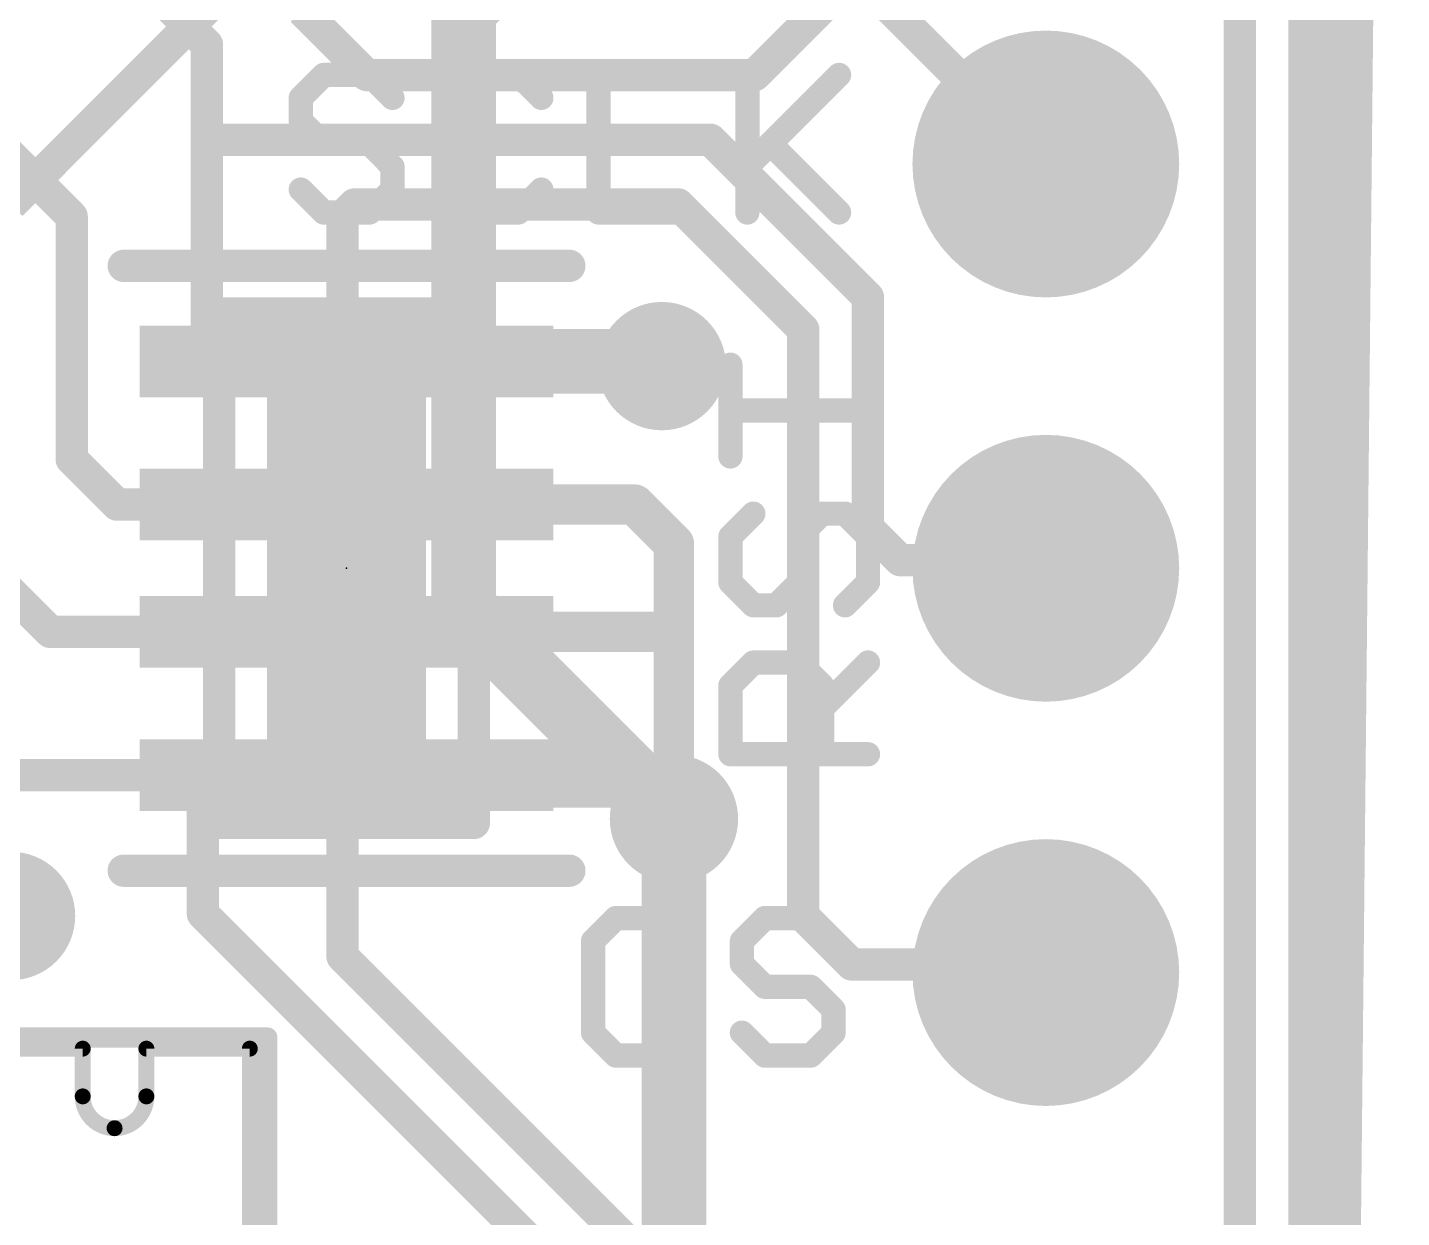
# Model space of a CAD drawing. Extents: x -6.5 to 37.6, y -9.6 to 64.3.
# Drawn here: x 19 to 27.64, y 14.97 to 22.45 of the extents above; entities that cross this region are included whole.
import ezdxf

# ---------------------------------------------------------------- set-up
doc = ezdxf.new("R2010")
doc.units = 0
for name, color, linetype in [('1', 12, 'CONTINUOUS'), ('16', 132, 'CONTINUOUS'), ('17', 110, 'CONTINUOUS'), ('18', 110, 'CONTINUOUS'), ('21', 40, 'CONTINUOUS'), ('23', 53, 'CONTINUOUS'), ('51', 253, 'CONTINUOUS')]:
    doc.layers.add(name, color=color, linetype=linetype)

# ---------------------------------------------------------------- blocks, each defined once
blk = doc.blocks.new('RECT')
blk.add_solid([(-0.5, -0.5), (0.5, -0.5), (-0.5, 0.5), (0.5, 0.5)])
blk = doc.blocks.new('ROUNDP')
at = {"const_width": 0.5}
blk.add_lwpolyline([(0, -0.25, 1), (0, 0.25, 1), (0, -0.25)], format="xyb", dxfattribs=at)
blk = doc.blocks.new('ROUNDV')
at = {"const_width": 0.5}
blk.add_lwpolyline([(0, -0.25, 1), (0, 0.25, 1), (0, -0.25)], format="xyb", dxfattribs=at)

msp = doc.modelspace()

# ---------------------------------------------------------------- linework, layer by layer
at = {"layer": '1'}
for points, const_width in [([(27.0256, 40.1574), (27.0256, 8.8392)], 0.2032), ([(26.6192, 37.592), (26.6192, 10.5664)], 0.2032), ([(19.6088, 22.86), (20.1288, 22.34)], 0.2032), ([(23.5712, 22.1488), (24.0792, 22.6568)], 0.2032), ([(20.7264, 22.5552), (21.1328, 22.1488)], 0.2032), ([(20.1288, 21.7424), (20.1288, 22.34)], 0.2032), ([(21.1328, 22.1488), (23.5712, 22.1488)], 0.2032), ([(18.6944, 21.844), (19.2786, 21.2598)], 0.2032), ([(23.2918, 21.7424), (20.1288, 21.7424)], 0.2032), ([(20.1288, 21.7424), (20.1288, 20.323)], 0.2032), ([(23.2918, 21.7424), (24.2824, 20.7518)], 0.2032), ([(21.0566, 21.336), (20.9804, 21.2598)], 0.2032), ([(23.0886, 21.336), (21.0566, 21.336)], 0.2032), ([(23.0886, 21.336), (23.876, 20.5486)], 0.2032), ([(19.2786, 21.2598), (19.2786, 19.7358)], 0.2032), ([(20.9804, 21.2598), (20.9804, 19.7358)], 0.2032), ([(24.2824, 20.7518), (24.2824, 19.304)], 0.2032), ([(23.876, 20.5486), (23.876, 16.8656)], 0.2032), ([(21.8558, 20.35), (22.957, 20.35)], 0.4064), ([(22.957, 20.35), (22.987, 20.32)], 0.4064), ([(20.1288, 20.323), (20.1558, 20.35)], 0.2032), ([(19.5644, 19.45), (19.2786, 19.7358)], 0.2032), ([(20.9804, 19.7358), (20.6946, 19.45)], 0.2032), ([(20.1558, 19.45), (19.5644, 19.45)], 0.2032), ([(20.6946, 19.45), (20.1558, 19.45)], 0.2032), ([(21.8558, 19.45), (22.8156, 19.45)], 0.254), ([(22.8156, 19.45), (23.0632, 19.2024)], 0.254), ([(24.2824, 19.304), (24.4856, 19.1008)], 0.2032), ([(23.0632, 19.2024), (23.0632, 18.5928)], 0.254), ([(24.4856, 19.1008), (25.3492, 19.1008)], 0.2032), ([(25.3492, 19.1008), (25.4, 19.05)], 0.2032), ([(19.1452, 18.65), (18.8722, 18.923)], 0.2032), ([(20.1558, 18.65), (19.1452, 18.65)], 0.2032), ([(20.6946, 18.65), (20.1558, 18.65)], 0.2032), ([(20.9804, 18.3642), (20.6946, 18.65)], 0.2032), ([(21.8558, 18.65), (23.006, 18.65)], 0.254), ([(23.006, 18.65), (23.0632, 18.5928)], 0.254), ([(23.0632, 18.5928), (23.0632, 17.4752)], 0.254), ([(20.9804, 16.6116), (20.9804, 18.3642)], 0.2032), ([(21.8558, 17.75), (22.7884, 17.75)], 0.4064), ([(22.7884, 17.75), (23.0632, 17.4752)], 0.4064), ([(18.826, 17.75), (20.1558, 17.75)], 0.2032), ([(20.1034, 17.6976), (20.1558, 17.75)], 0.2032), ([(20.1034, 16.879), (20.1034, 17.6976)], 0.2032), ([(24.1808, 12.8016), (20.1034, 16.879)], 0.2032), ([(23.876, 16.8656), (24.1808, 16.5608)], 0.2032), ([(20.9804, 16.6116), (23.6728, 13.9192)], 0.2032), ([(24.1808, 16.5608), (25.3492, 16.5608)], 0.2032), ([(25.3492, 16.5608), (25.4, 16.51)], 0.2032)]:
    msp.add_lwpolyline(points, dxfattribs=dict(at, const_width=const_width))
for points, const_width in [([(20.1796, 22.34, 1), (20.078, 22.34)], 0.1016), ([(20.0929, 22.3041, 1), (20.1647, 22.3759)], 0.1016), ([(21.1328, 22.1996, 1), (21.1328, 22.098)], 0.1016), ([(21.0969, 22.1129, 1), (21.1687, 22.1847)], 0.1016), ([(23.5353, 22.1847, 1), (23.6071, 22.1129)], 0.1016), ([(23.5712, 22.098, 1), (23.5712, 22.1996)], 0.1016), ([(20.1288, 21.7932, 1), (20.1288, 21.6916)], 0.1016), ([(20.1796, 21.7424, 1), (20.078, 21.7424)], 0.1016), ([(20.078, 21.7424, 1), (20.1796, 21.7424)], 0.1016), ([(23.3277, 21.7783, 1), (23.2559, 21.7065)], 0.1016), ([(23.2918, 21.6916, 1), (23.2918, 21.7932)], 0.1016), ([(21.0566, 21.3868, 1), (21.0566, 21.2852)], 0.1016), ([(21.0925, 21.3001, 1), (21.0207, 21.3719)], 0.1016), ([(23.1245, 21.3719, 1), (23.0527, 21.3001)], 0.1016), ([(23.0886, 21.2852, 1), (23.0886, 21.3868)], 0.1016), ([(19.3294, 21.2598, 1), (19.2278, 21.2598)], 0.1016), ([(19.2427, 21.2239, 1), (19.3145, 21.2957)], 0.1016), ([(21.0312, 21.2598, 1), (20.9296, 21.2598)], 0.1016), ([(20.9445, 21.2957, 1), (21.0163, 21.2239)], 0.1016), ([(24.3332, 20.7518, 1), (24.2316, 20.7518)], 0.1016), ([(24.2465, 20.7159, 1), (24.3183, 20.7877)], 0.1016), ([(23.9268, 20.5486, 1), (23.8252, 20.5486)], 0.1016), ([(21.8558, 20.4516, 1), (21.8558, 20.2484)], 0.2032), ([(23.0288, 20.4218, 1), (22.8852, 20.2782)], 0.2032), ([(22.957, 20.2484, 1), (22.957, 20.4516)], 0.2032), ([(23.8401, 20.5127, 1), (23.9119, 20.5845)], 0.1016), ([(22.9152, 20.2482, 1), (23.0588, 20.3918)], 0.2032), ([(20.0929, 20.3589, 1), (20.1647, 20.2871)], 0.1016), ([(20.1917, 20.3141, 1), (20.1199, 20.3859)], 0.1016), ([(20.078, 20.323, 1), (20.1796, 20.323)], 0.1016), ([(19.3145, 19.7717, 1), (19.2427, 19.6999)], 0.1016), ([(19.2278, 19.7358, 1), (19.3294, 19.7358)], 0.1016), ([(20.9296, 19.7358, 1), (21.0312, 19.7358)], 0.1016), ([(21.0163, 19.6999, 1), (20.9445, 19.7717)], 0.1016), ([(19.5644, 19.5008, 1), (19.5644, 19.3992)], 0.1016), ([(19.5285, 19.4141, 1), (19.6003, 19.4859)], 0.1016), ([(20.1558, 19.5008, 1), (20.1558, 19.3992)], 0.1016), ([(20.1558, 19.3992, 1), (20.1558, 19.5008)], 0.1016), ([(20.6587, 19.4859, 1), (20.7305, 19.4141)], 0.1016), ([(20.6946, 19.3992, 1), (20.6946, 19.5008)], 0.1016), ([(21.8558, 19.5135, 1), (21.8558, 19.3865)], 0.127), ([(22.8605, 19.4949, 1), (22.7707, 19.4051)], 0.127), ([(22.8156, 19.3865, 1), (22.8156, 19.5135)], 0.127), ([(24.3183, 19.3399, 1), (24.2465, 19.2681)], 0.1016), ([(24.2316, 19.304, 1), (24.3332, 19.304)], 0.1016), ([(23.1267, 19.2024, 1), (22.9997, 19.2024)], 0.127), ([(23.0183, 19.1575, 1), (23.1081, 19.2473)], 0.127), ([(24.4856, 19.1516, 1), (24.4856, 19.05)], 0.1016), ([(24.4497, 19.0649, 1), (24.5215, 19.1367)], 0.1016), ([(25.3851, 19.1367, 1), (25.3133, 19.0649)], 0.1016), ([(25.3492, 19.05, 1), (25.3492, 19.1516)], 0.1016), ([(25.3641, 19.0141, 1), (25.4359, 19.0859)], 0.1016), ([(19.1452, 18.7008, 1), (19.1452, 18.5992)], 0.1016), ([(19.1093, 18.6141, 1), (19.1811, 18.6859)], 0.1016), ([(20.1558, 18.7008, 1), (20.1558, 18.5992)], 0.1016), ([(20.1558, 18.5992, 1), (20.1558, 18.7008)], 0.1016), ([(20.7305, 18.6859, 1), (20.6587, 18.6141)], 0.1016), ([(20.6946, 18.5992, 1), (20.6946, 18.7008)], 0.1016), ([(21.8558, 18.7135, 1), (21.8558, 18.5865)], 0.127), ([(23.0509, 18.6949, 1), (22.9611, 18.6051)], 0.127), ([(23.006, 18.5865, 1), (23.006, 18.7135)], 0.127), ([(23.1267, 18.5928, 1), (22.9997, 18.5928)], 0.127), ([(22.9997, 18.5928, 1), (23.1267, 18.5928)], 0.127), ([(23.0183, 18.5479, 1), (23.1081, 18.6377)], 0.127), ([(21.0312, 18.3642, 1), (20.9296, 18.3642)], 0.1016), ([(20.9445, 18.3283, 1), (21.0163, 18.4001)], 0.1016), ([(21.8558, 17.8516, 1), (21.8558, 17.6484)], 0.2032), ([(22.8602, 17.8218, 1), (22.7166, 17.6782)], 0.2032), ([(22.7884, 17.6484, 1), (22.7884, 17.8516)], 0.2032), ([(20.1542, 17.6976, 1), (20.0526, 17.6976)], 0.1016), ([(20.1917, 17.7141, 1), (20.1199, 17.7859)], 0.1016), ([(20.1558, 17.6992, 1), (20.1558, 17.8008)], 0.1016), ([(20.0675, 17.7335, 1), (20.1393, 17.6617)], 0.1016), ([(22.9914, 17.4034, 1), (23.135, 17.547)], 0.2032), ([(22.9997, 17.4752, 1), (23.1267, 17.4752)], 0.127), ([(20.1393, 16.9149, 1), (20.0675, 16.8431)], 0.1016), ([(20.0526, 16.879, 1), (20.1542, 16.879)], 0.1016), ([(23.9119, 16.9015, 1), (23.8401, 16.8297)], 0.1016), ([(23.8252, 16.8656, 1), (23.9268, 16.8656)], 0.1016), ([(21.0163, 16.6475, 1), (20.9445, 16.5757)], 0.1016), ([(20.9296, 16.6116, 1), (21.0312, 16.6116)], 0.1016), ([(24.1808, 16.6116, 1), (24.1808, 16.51)], 0.1016), ([(24.1449, 16.5249, 1), (24.2167, 16.5967)], 0.1016), ([(25.3851, 16.5967, 1), (25.3133, 16.5249)], 0.1016), ([(25.3492, 16.51, 1), (25.3492, 16.6116)], 0.1016), ([(25.3641, 16.4741, 1), (25.4359, 16.5459)], 0.1016)]:
    msp.add_lwpolyline(points, format="xyb", dxfattribs=dict(at, const_width=const_width))
at = {"layer": '16'}
for points, const_width in [([(27.432, 39.9904), (27.0256, 0)], 0.4064), ([(22.8092, 24.1808), (25.4, 21.59)], 0.2032), ([(18.8976, 21.336), (20.7264, 23.1648)], 0.2032), ([(22.1488, 22.9616), (21.7424, 22.5552)], 0.4064), ([(21.7424, 22.5552), (21.7424, 18.796)], 0.4064), ([(21.7424, 18.796), (23.0632, 17.4752)], 0.4064), ([(23.0632, 17.4752), (23.0632, 13.208)], 0.4064)]:
    msp.add_lwpolyline(points, dxfattribs=dict(at, const_width=const_width))
for points, const_width in [([(21.6706, 22.627, 1), (21.8142, 22.4834)], 0.2032), ([(25.3641, 21.5541, 1), (25.4359, 21.6259)], 0.1016), ([(21.8142, 18.8678, 1), (21.6706, 18.7242)], 0.2032), ([(21.6408, 18.796, 1), (21.844, 18.796)], 0.2032), ([(23.1648, 17.4752, 1), (22.9616, 17.4752)], 0.2032), ([(22.9914, 17.4034, 1), (23.135, 17.547)], 0.2032)]:
    msp.add_lwpolyline(points, format="xyb", dxfattribs=dict(at, const_width=const_width))
at = {"layer": '21'}
for points, const_width in [([(20.8622, 22.1495), (20.7181, 22.0055)], 0.1524), ([(21.1503, 22.1495), (20.8622, 22.1495)], 0.1524), ([(21.2943, 22.0055), (21.1503, 22.1495)], 0.1524), ([(21.7977, 22.1495), (21.6536, 22.0055)], 0.1524), ([(22.0858, 22.1495), (21.7977, 22.1495)], 0.1524), ([(22.2299, 22.0055), (22.0858, 22.1495)], 0.1524), ([(22.5892, 22.1495), (22.5892, 21.2852)], 0.1524), ([(23.5247, 22.1495), (23.5247, 21.2852)], 0.1524), ([(23.5247, 21.5733), (24.1009, 22.1495)], 0.1524), ([(20.7181, 22.0055), (20.7181, 21.8614)], 0.1524), ([(21.6536, 22.0055), (21.6536, 21.4293)], 0.1524), ([(20.7181, 21.8614), (20.8622, 21.7174)], 0.1524), ([(20.8622, 21.7174), (21.1503, 21.7174)], 0.1524), ([(21.1503, 21.7174), (21.2943, 21.5733)], 0.1524), ([(23.6687, 21.7174), (24.1009, 21.2852)], 0.1524), ([(21.2943, 21.5733), (21.2943, 21.4293)], 0.1524), ([(20.8622, 21.2852), (20.7181, 21.4293)], 0.1524), ([(21.2943, 21.4293), (21.1503, 21.2852)], 0.1524), ([(21.6536, 21.4293), (21.7977, 21.2852)], 0.1524), ([(22.0858, 21.2852), (22.2299, 21.4293)], 0.1524), ([(21.1503, 21.2852), (20.8622, 21.2852)], 0.1524), ([(21.7977, 21.2852), (22.0858, 21.2852)], 0.1524), ([(22.5892, 21.2852), (23.1654, 21.2852)], 0.1524), ([(19.6058, 20.95), (22.4058, 20.95)], 0.2032), ([(23.4181, 19.7526), (23.4181, 20.3289)], 0.1524), ([(24.2824, 20.0408), (23.4181, 20.0408)], 0.1524), ([(23.5621, 19.3933), (23.4181, 19.2493)], 0.1524), ([(23.8502, 19.2493), (23.9943, 19.3933)], 0.1524), ([(23.9943, 19.3933), (24.1383, 19.3933)], 0.1524), ([(24.1383, 19.3933), (24.2824, 19.2493)], 0.1524), ([(23.4181, 19.2493), (23.4181, 18.9612)], 0.1524), ([(23.8502, 18.9612), (23.8502, 19.2493)], 0.1524), ([(24.2824, 19.2493), (24.2824, 18.9612)], 0.1524), ([(23.4181, 18.9612), (23.5621, 18.8171)], 0.1524), ([(23.7062, 18.8171), (23.8502, 18.9612)], 0.1524), ([(24.2824, 18.9612), (24.1383, 18.8171)], 0.1524), ([(23.5621, 18.8171), (23.7062, 18.8171)], 0.1524), ([(23.4181, 18.3138), (23.5621, 18.4578)], 0.1524), ([(23.5621, 18.4578), (23.8502, 18.4578)], 0.1524), ([(23.8502, 18.4578), (23.9943, 18.3138)], 0.1524), ([(23.9943, 18.1697), (24.2824, 18.4578)], 0.1524), ([(23.4181, 17.8816), (23.4181, 18.3138)], 0.1524), ([(23.9943, 18.3138), (23.9943, 17.8816)], 0.1524), ([(24.2824, 17.8816), (23.4181, 17.8816)], 0.1524), ([(22.4058, 17.15), (19.6058, 17.15)], 0.2032), ([(22.6988, 16.8525), (22.5548, 16.7085)], 0.1524), ([(22.9869, 16.8525), (22.6988, 16.8525)], 0.1524), ([(23.131, 16.7085), (22.9869, 16.8525)], 0.1524), ([(23.6343, 16.8525), (23.4903, 16.7085)], 0.1524), ([(23.9225, 16.8525), (23.6343, 16.8525)], 0.1524), ([(24.0665, 16.7085), (23.9225, 16.8525)], 0.1524), ([(22.5548, 16.7085), (22.5548, 16.1323)], 0.1524), ([(23.4903, 16.7085), (23.4903, 16.5644)], 0.1524), ([(23.4903, 16.5644), (23.6343, 16.4204)], 0.1524), ([(23.6343, 16.4204), (23.9225, 16.4204)], 0.1524), ([(23.9225, 16.4204), (24.0665, 16.2763)], 0.1524), ([(24.0665, 16.2763), (24.0665, 16.1323)], 0.1524), ([(15.458, 16.102), (20.508, 16.102)], 0.127), ([(20.508, 16.102), (20.508, 2.752)], 0.127), ([(22.5548, 16.1323), (22.6988, 15.9882)], 0.1524), ([(22.9869, 15.9882), (23.131, 16.1323)], 0.1524), ([(23.6343, 15.9882), (23.4903, 16.1323)], 0.1524), ([(24.0665, 16.1323), (23.9225, 15.9882)], 0.1524), ([(22.6988, 15.9882), (22.9869, 15.9882)], 0.1524), ([(23.9225, 15.9882), (23.6343, 15.9882)], 0.1524)]:
    msp.add_lwpolyline(points, dxfattribs=dict(at, const_width=const_width))
for points, const_width in [([(20.8622, 22.1876, 1), (20.8622, 22.1114)], 0.0762), ([(20.8891, 22.1226, 1), (20.8352, 22.1765)], 0.0762), ([(21.1772, 22.1765, 1), (21.1233, 22.1226)], 0.0762), ([(21.1503, 22.1114, 1), (21.1503, 22.1876)], 0.0762), ([(21.7977, 22.1876, 1), (21.7977, 22.1114)], 0.0762), ([(21.8246, 22.1226, 1), (21.7708, 22.1765)], 0.0762), ([(22.1128, 22.1765, 1), (22.0589, 22.1226)], 0.0762), ([(22.0858, 22.1114, 1), (22.0858, 22.1876)], 0.0762), ([(22.6273, 22.1495, 1), (22.5511, 22.1495)], 0.0762), ([(23.5628, 22.1495, 1), (23.4866, 22.1495)], 0.0762), ([(24.1278, 22.1226, 1), (24.074, 22.1765)], 0.0762), ([(20.7562, 22.0055, 1), (20.68, 22.0055)], 0.0762), ([(20.6912, 22.0324, 1), (20.7451, 21.9785)], 0.0762), ([(21.2674, 21.9785, 1), (21.3213, 22.0324)], 0.0762), ([(21.6917, 22.0055, 1), (21.6155, 22.0055)], 0.0762), ([(21.6267, 22.0324, 1), (21.6806, 21.9785)], 0.0762), ([(22.2029, 21.9785, 1), (22.2568, 22.0324)], 0.0762), ([(20.7451, 21.8884, 1), (20.6912, 21.8345)], 0.0762), ([(20.68, 21.8614, 1), (20.7562, 21.8614)], 0.0762), ([(20.8622, 21.7555, 1), (20.8622, 21.6793)], 0.0762), ([(20.8352, 21.6904, 1), (20.8891, 21.7443)], 0.0762), ([(21.1772, 21.7443, 1), (21.1233, 21.6904)], 0.0762), ([(21.1503, 21.6793, 1), (21.1503, 21.7555)], 0.0762), ([(23.6957, 21.7443, 1), (23.6418, 21.6904)], 0.0762), ([(21.3324, 21.5733, 1), (21.2562, 21.5733)], 0.0762), ([(21.2674, 21.5464, 1), (21.3213, 21.6003)], 0.0762), ([(23.4977, 21.6003, 1), (23.5516, 21.5464)], 0.0762), ([(20.7451, 21.4562, 1), (20.6912, 21.4023)], 0.0762), ([(21.3213, 21.4023, 1), (21.2674, 21.4562)], 0.0762), ([(21.6806, 21.4562, 1), (21.6267, 21.4023)], 0.0762), ([(22.2568, 21.4023, 1), (22.2029, 21.4562)], 0.0762), ([(21.2562, 21.4293, 1), (21.3324, 21.4293)], 0.0762), ([(21.6155, 21.4293, 1), (21.6917, 21.4293)], 0.0762), ([(20.8622, 21.3233, 1), (20.8622, 21.2471)], 0.0762), ([(20.8352, 21.2583, 1), (20.8891, 21.3121)], 0.0762), ([(21.1233, 21.3121, 1), (21.1772, 21.2583)], 0.0762), ([(21.1503, 21.2471, 1), (21.1503, 21.3233)], 0.0762), ([(21.7977, 21.3233, 1), (21.7977, 21.2471)], 0.0762), ([(21.7708, 21.2583, 1), (21.8246, 21.3121)], 0.0762), ([(22.0589, 21.3121, 1), (22.1128, 21.2583)], 0.0762), ([(22.0858, 21.2471, 1), (22.0858, 21.3233)], 0.0762), ([(22.5892, 21.3233, 1), (22.5892, 21.2471)], 0.0762), ([(23.1654, 21.2471, 1), (23.1654, 21.3233)], 0.0762), ([(24.074, 21.2583, 1), (24.1278, 21.3121)], 0.0762), ([(22.5511, 21.2852, 1), (22.6273, 21.2852)], 0.0762), ([(23.4866, 21.2852, 1), (23.5628, 21.2852)], 0.0762), ([(19.6058, 21.0008, 1), (19.6058, 20.8992)], 0.1016), ([(22.4058, 20.8992, 1), (22.4058, 21.0008)], 0.1016), ([(23.4562, 20.3289, 1), (23.38, 20.3289)], 0.0762), ([(23.4181, 20.0789, 1), (23.4181, 20.0027)], 0.0762), ([(24.2824, 20.0027, 1), (24.2824, 20.0789)], 0.0762), ([(23.38, 19.7526, 1), (23.4562, 19.7526)], 0.0762), ([(23.5891, 19.3664, 1), (23.5352, 19.4203)], 0.0762), ([(23.9943, 19.4314, 1), (23.9943, 19.3552)], 0.0762), ([(24.0212, 19.3664, 1), (23.9673, 19.4203)], 0.0762), ([(24.1653, 19.4203, 1), (24.1114, 19.3664)], 0.0762), ([(24.1383, 19.3552, 1), (24.1383, 19.4314)], 0.0762), ([(23.3911, 19.2762, 1), (23.445, 19.2223)], 0.0762), ([(23.4562, 19.2493, 1), (23.38, 19.2493)], 0.0762), ([(23.8883, 19.2493, 1), (23.8121, 19.2493)], 0.0762), ([(23.8233, 19.2762, 1), (23.8772, 19.2223)], 0.0762), ([(24.3205, 19.2493, 1), (24.2443, 19.2493)], 0.0762), ([(24.2555, 19.2223, 1), (24.3093, 19.2762)], 0.0762), ([(23.445, 18.9881, 1), (23.3911, 18.9342)], 0.0762), ([(23.38, 18.9612, 1), (23.4562, 18.9612)], 0.0762), ([(23.8121, 18.9612, 1), (23.8883, 18.9612)], 0.0762), ([(23.8772, 18.9342, 1), (23.8233, 18.9881)], 0.0762), ([(24.2443, 18.9612, 1), (24.3205, 18.9612)], 0.0762), ([(24.3093, 18.9342, 1), (24.2555, 18.9881)], 0.0762), ([(23.5621, 18.8552, 1), (23.5621, 18.779)], 0.0762), ([(23.5352, 18.7902, 1), (23.5891, 18.8441)], 0.0762), ([(23.6792, 18.8441, 1), (23.7331, 18.7902)], 0.0762), ([(23.7062, 18.779, 1), (23.7062, 18.8552)], 0.0762), ([(24.1114, 18.8441, 1), (24.1653, 18.7902)], 0.0762), ([(23.5621, 18.4959, 1), (23.5621, 18.4197)], 0.0762), ([(23.5891, 18.4309, 1), (23.5352, 18.4848)], 0.0762), ([(23.8772, 18.4848, 1), (23.8233, 18.4309)], 0.0762), ([(23.8502, 18.4197, 1), (23.8502, 18.4959)], 0.0762), ([(24.3093, 18.4309, 1), (24.2555, 18.4848)], 0.0762), ([(23.3911, 18.3407, 1), (23.445, 18.2868)], 0.0762), ([(23.4562, 18.3138, 1), (23.38, 18.3138)], 0.0762), ([(24.0324, 18.3138, 1), (23.9562, 18.3138)], 0.0762), ([(23.9673, 18.2868, 1), (24.0212, 18.3407)], 0.0762), ([(23.9673, 18.1967, 1), (24.0212, 18.1428)], 0.0762), ([(23.4181, 17.9197, 1), (23.4181, 17.8435)], 0.0762), ([(23.38, 17.8816, 1), (23.4562, 17.8816)], 0.0762), ([(23.9562, 17.8816, 1), (24.0324, 17.8816)], 0.0762), ([(24.2824, 17.8435, 1), (24.2824, 17.9197)], 0.0762), ([(19.6058, 17.2008, 1), (19.6058, 17.0992)], 0.1016), ([(22.4058, 17.0992, 1), (22.4058, 17.2008)], 0.1016), ([(22.6988, 16.8906, 1), (22.6988, 16.8144)], 0.0762), ([(22.7258, 16.8256, 1), (22.6719, 16.8795)], 0.0762), ([(23.0139, 16.8795, 1), (22.96, 16.8256)], 0.0762), ([(22.9869, 16.8144, 1), (22.9869, 16.8906)], 0.0762), ([(23.6343, 16.8906, 1), (23.6343, 16.8144)], 0.0762), ([(23.6613, 16.8256, 1), (23.6074, 16.8795)], 0.0762), ([(23.9494, 16.8795, 1), (23.8955, 16.8256)], 0.0762), ([(23.9225, 16.8144, 1), (23.9225, 16.8906)], 0.0762), ([(22.5278, 16.7354, 1), (22.5817, 16.6815)], 0.0762), ([(22.5929, 16.7085, 1), (22.5167, 16.7085)], 0.0762), ([(23.104, 16.6815, 1), (23.1579, 16.7354)], 0.0762), ([(23.4633, 16.7354, 1), (23.5172, 16.6815)], 0.0762), ([(23.5284, 16.7085, 1), (23.4522, 16.7085)], 0.0762), ([(24.0396, 16.6815, 1), (24.0934, 16.7354)], 0.0762), ([(23.5172, 16.5914, 1), (23.4633, 16.5375)], 0.0762), ([(23.4522, 16.5644, 1), (23.5284, 16.5644)], 0.0762), ([(23.6343, 16.4585, 1), (23.6343, 16.3823)], 0.0762), ([(23.9494, 16.4473, 1), (23.8955, 16.3934)], 0.0762), ([(23.9225, 16.3823, 1), (23.9225, 16.4585)], 0.0762), ([(23.6074, 16.3934, 1), (23.6613, 16.4473)], 0.0762), ([(24.1046, 16.2763, 1), (24.0284, 16.2763)], 0.0762), ([(24.0396, 16.2494, 1), (24.0934, 16.3033)], 0.0762), ([(20.5398, 16.102, 1), (20.4763, 16.102)], 0.0635), ([(20.508, 16.0703, 1), (20.508, 16.1337)], 0.0635), ([(22.5817, 16.1592, 1), (22.5278, 16.1053)], 0.0762), ([(22.5167, 16.1323, 1), (22.5929, 16.1323)], 0.0762), ([(23.1579, 16.1053, 1), (23.104, 16.1592)], 0.0762), ([(23.5172, 16.1592, 1), (23.4633, 16.1053)], 0.0762), ([(24.0284, 16.1323, 1), (24.1046, 16.1323)], 0.0762), ([(24.0934, 16.1053, 1), (24.0396, 16.1592)], 0.0762), ([(22.6988, 16.0263, 1), (22.6988, 15.9501)], 0.0762), ([(22.9869, 15.9501, 1), (22.9869, 16.0263)], 0.0762), ([(23.6343, 16.0263, 1), (23.6343, 15.9501)], 0.0762), ([(23.9225, 15.9501, 1), (23.9225, 16.0263)], 0.0762), ([(22.6719, 15.9613, 1), (22.7258, 16.0151)], 0.0762), ([(22.96, 16.0151, 1), (23.0139, 15.9613)], 0.0762), ([(23.6074, 15.9613, 1), (23.6613, 16.0151)], 0.0762), ([(23.8955, 16.0151, 1), (23.9494, 15.9613)], 0.0762)]:
    msp.add_lwpolyline(points, format="xyb", dxfattribs=dict(at, const_width=const_width))
at = {"layer": '23'}
msp.add_point((21.0058, 19.05), dxfattribs=at)
at = {"layer": '51'}
for points, const_width in [([(20.2058, 17.45), (20.2058, 20.65)], 0.2032), ([(20.2058, 20.65), (21.8058, 20.65)], 0.2032), ([(21.8058, 20.65), (21.8058, 17.45)], 0.2032), ([(21.8058, 17.45), (20.2058, 17.45)], 0.2032), ([(19.348, 16.032), (17.148, 16.032)], 0.1), ([(19.348, 15.732), (19.348, 16.032)], 0.1), ([(20.398, 16.032), (19.748, 16.032)], 0.1), ([(19.748, 16.032), (19.748, 15.732)], 0.1), ([(20.398, 13.682), (20.398, 16.032)], 0.1)]:
    msp.add_lwpolyline(points, dxfattribs=dict(at, const_width=const_width))
for points, const_width in [([(20.2566, 20.65, 1), (20.155, 20.65)], 0.1016), ([(20.2058, 20.7008, 1), (20.2058, 20.5992)], 0.1016), ([(21.8566, 20.65, 1), (21.755, 20.65)], 0.1016), ([(21.8058, 20.5992, 1), (21.8058, 20.7008)], 0.1016), ([(20.2058, 17.5008, 1), (20.2058, 17.3992)], 0.1016), ([(21.8058, 17.3992, 1), (21.8058, 17.5008)], 0.1016), ([(20.155, 17.45, 1), (20.2566, 17.45)], 0.1016), ([(21.755, 17.45, 1), (21.8566, 17.45)], 0.1016), ([(19.373, 16.032, 1), (19.323, 16.032)], 0.05), ([(19.348, 16.007, 1), (19.348, 16.057)], 0.05), ([(19.748, 16.057, 1), (19.748, 16.007)], 0.05), ([(19.773, 16.032, 1), (19.723, 16.032)], 0.05), ([(20.423, 16.032, 1), (20.373, 16.032)], 0.05), ([(20.398, 16.007, 1), (20.398, 16.057)], 0.05), ([(19.348, 15.732, 0.4142), (19.548, 15.532)], 0.1), ([(19.373, 15.732, 1), (19.323, 15.732)], 0.05), ([(19.323, 15.732, 1), (19.373, 15.732)], 0.05), ([(19.548, 15.532, 0.4142), (19.748, 15.732)], 0.1), ([(19.773, 15.732, 1), (19.723, 15.732)], 0.05), ([(19.723, 15.732, 1), (19.773, 15.732)], 0.05), ([(19.548, 15.557, 1), (19.548, 15.507)], 0.05), ([(19.548, 15.507, 1), (19.548, 15.557)], 0.05)]:
    msp.add_lwpolyline(points, format="xyb", dxfattribs=dict(at, const_width=const_width))

# ---------------------------------------------------------------- block references
at = {"layer": '1', "xscale": 0.45, "yscale": 0.9, "rotation": 270}
for p in [(20.1558, 20.35), (21.8558, 20.35), (20.1558, 19.45), (21.8558, 19.45), (20.1558, 18.65), (21.8558, 18.65), (20.1558, 17.75), (21.8558, 17.75)]:
    msp.add_blockref('RECT', p, dxfattribs=at)
at = {"layer": '17', "xscale": 1.6764, "yscale": 1.6764}
for p in [(25.4, 21.59), (25.4, 21.59), (25.4, 19.05), (25.4, 19.05), (25.4, 16.51), (25.4, 16.51)]:
    msp.add_blockref('ROUNDP', p, dxfattribs=at)
at = {"layer": '18', "xscale": 0.8064, "yscale": 0.8064}
for p in [(22.987, 20.32), (22.987, 20.32), (23.0632, 17.4752), (23.0632, 17.4752), (18.8976, 16.8656), (18.8976, 16.8656)]:
    msp.add_blockref('ROUNDV', p, dxfattribs=at)
at = {"layer": '51', "xscale": 0.508, "yscale": 0.508, "rotation": 270}
for p in [(25.4, 21.59), (25.4, 19.05), (25.4, 16.51)]:
    msp.add_blockref('RECT', p, dxfattribs=at)
at = {"layer": '51', "xscale": 3.1, "rotation": 270}
msp.add_blockref('RECT', (21.0058, 19.05), dxfattribs=at)

doc.saveas('drawing.dxf')
